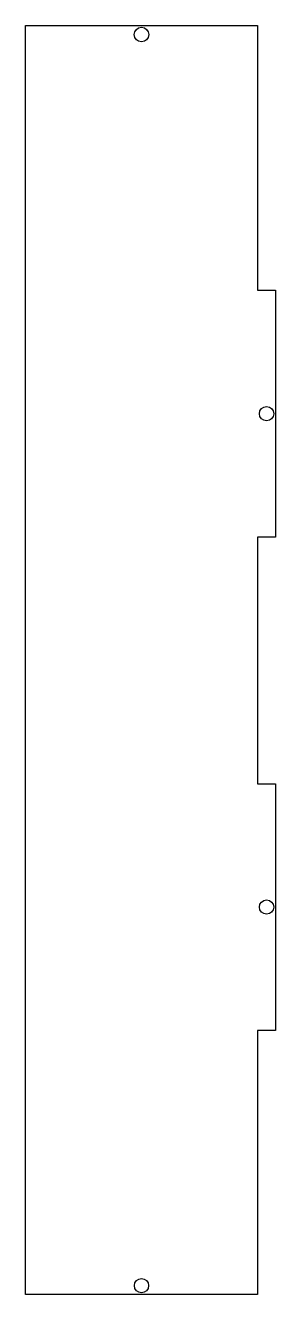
# Model space of a CAD drawing. Header units: inches. Extents: x -1.35 to 0.37, y -8.36 to 0.36.
import ezdxf

# ---------------------------------------------------------------- set-up
doc = ezdxf.new("R2010")
doc.units = ezdxf.units.IN
doc.layers.get('0').update_dxf_attribs({"linetype": 'CONTINUOUS'})

msp = doc.modelspace()

# ---------------------------------------------------------------- linework, layer by layer
msp.add_lwpolyline([(-1.355, 0.3647), (0.2425, 0.3647), (0.2425, -1.4565), (0.3675, -1.4565), (0.3675, -3.1523), (0.2425, -3.1523), (0.2425, -4.8481), (0.3675, -4.8481), (0.3675, -6.5439), (0.2425, -6.5439), (0.2425, -8.36), (-1.355, -8.36)], close=True)
for centre, radius in [((-0.5557, 0.3018), 0.0502), ((0.305, -2.3044), 0.0492), ((0.305, -5.696), 0.0492), ((-0.5557, -8.2982), 0.0492)]:
    msp.add_circle(centre, radius)

doc.saveas('drawing.dxf')
